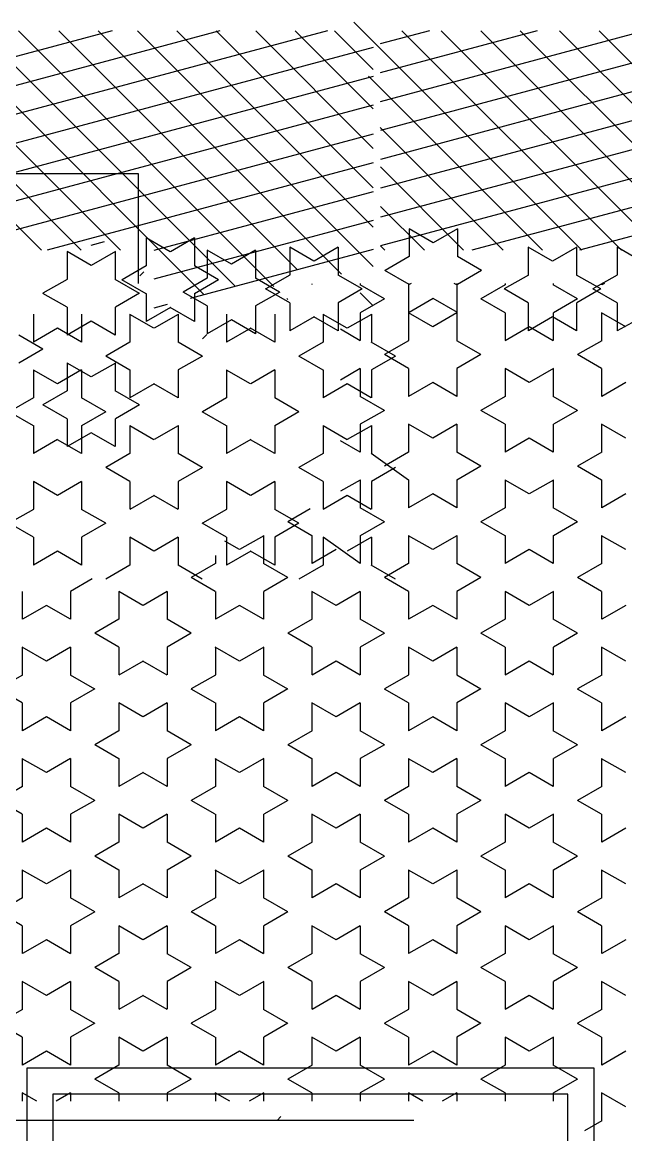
# Model space of a CAD drawing. Header units: inches. Extents: x 4.9 to 47.4, y 12.3 to 37.1.
# Drawn here: x 43.796 to 44.361, y 33.316 to 34.358 of the extents above; entities that cross this region are included whole.
import ezdxf

# ---------------------------------------------------------------- set-up
doc = ezdxf.new("R2010")
doc.units = ezdxf.units.IN
doc.header["$MEASUREMENT"] = 0
doc.layers.add('02', color=2, linetype='Continuous')

msp = doc.modelspace()

# ---------------------------------------------------------------- linework, layer by layer
at = {"layer": '02'}
for p, q in [((44.3201, 34.1445), (44.1067, 34.358)), ((43.8805, 34.3499), (43.3307, 34.2026)), ((44.0821, 34.3499), (43.3308, 34.1486)), ((43.9813, 34.3499), (43.3308, 34.1756)), ((43.8144, 34.1445), (43.6091, 34.3499)), ((43.8513, 34.1445), (43.6459, 34.3499)), ((43.8882, 34.1445), (43.6828, 34.3499)), ((43.9667, 34.1029), (43.7197, 34.3499)), ((43.9958, 34.1107), (43.7566, 34.3499)), ((44.0319, 34.1107), (43.7927, 34.3499)), ((44.054, 34.1263), (43.8304, 34.3499)), ((44.0951, 34.1221), (43.8673, 34.3499)), ((44.1248, 34.1293), (43.9042, 34.3499)), ((44.1248, 34.1662), (43.9411, 34.3499)), ((44.1248, 34.203), (43.9779, 34.3499)), ((44.1248, 34.2399), (44.0148, 34.3499)), ((44.1248, 34.2768), (44.0517, 34.3499)), ((44.1248, 34.3137), (44.0886, 34.3499)), ((44.1774, 34.3499), (44.1313, 34.3376)), ((44.2782, 34.3499), (44.1314, 34.3106)), ((44.3789, 34.3499), (44.1314, 34.2836)), ((44.6813, 34.3499), (44.1315, 34.2026)), ((44.4797, 34.3499), (44.1315, 34.2566)), ((44.5805, 34.3499), (44.1315, 34.2296)), ((44.7821, 34.3499), (44.1316, 34.1756)), ((44.8829, 34.3499), (44.1316, 34.1486)), ((44.357, 34.1445), (44.1516, 34.3499)), ((44.3939, 34.1445), (44.1885, 34.3499)), ((44.4308, 34.1445), (44.2254, 34.3499)), ((44.4677, 34.1445), (44.2623, 34.3499)), ((44.5046, 34.1445), (44.2992, 34.3499)), ((44.5415, 34.1445), (44.3361, 34.3499)), ((44.1248, 34.3343), (43.4163, 34.1445)), ((44.9256, 34.3343), (44.2171, 34.1445)), ((44.1248, 34.3073), (43.5171, 34.1445)), ((44.2832, 34.1445), (44.1202, 34.3076)), ((44.9256, 34.3073), (44.3179, 34.1445)), ((44.1248, 34.2803), (43.6179, 34.1445)), ((44.2463, 34.1445), (44.1314, 34.2594)), ((44.1248, 34.2533), (43.7187, 34.1445)), ((44.1248, 34.2263), (43.8195, 34.1445)), ((43.1827, 34.2163), (43.9048, 34.2163)), ((43.9048, 34.2163), (43.9048, 34.1134)), ((44.2094, 34.1445), (44.1315, 34.2225)), ((44.1248, 34.1993), (43.9194, 34.1443)), ((44.1726, 34.1445), (44.1315, 34.1855)), ((44.1248, 34.1723), (43.9194, 34.1173)), ((44.1583, 34.1646), (44.1583, 34.1385)), ((44.1809, 34.1515), (44.1583, 34.1645)), ((44.2036, 34.1646), (44.181, 34.1515)), ((44.2035, 34.1646), (44.2035, 34.1385)), ((43.8731, 34.1524), (43.8606, 34.149)), ((43.9122, 34.1561), (43.9122, 34.13)), ((43.9348, 34.1429), (43.9122, 34.156)), ((43.9574, 34.156), (43.9349, 34.1429)), ((43.9574, 34.1561), (43.9574, 34.13)), ((43.8608, 34.1302), (43.8382, 34.1433)), ((43.8383, 34.1433), (43.8383, 34.1173)), ((43.8835, 34.1433), (43.8609, 34.1302)), ((43.8834, 34.1433), (43.8834, 34.1173)), ((44.1248, 34.1453), (43.9536, 34.0994)), ((43.9694, 34.1446), (43.9694, 34.1185)), ((43.992, 34.1315), (43.9694, 34.1445)), ((44.0147, 34.1446), (43.9921, 34.1315)), ((44.0146, 34.1446), (44.0146, 34.1185)), ((44.0467, 34.1475), (44.0467, 34.1214)), ((44.0693, 34.1343), (44.0467, 34.1474)), ((44.0919, 34.1474), (44.0694, 34.1344)), ((44.0919, 34.1475), (44.0919, 34.1214)), ((44.1357, 34.1445), (44.1316, 34.1486)), ((44.2699, 34.1475), (44.2699, 34.1214)), ((44.2925, 34.1343), (44.2699, 34.1474)), ((44.3152, 34.1474), (44.2926, 34.1344)), ((44.3151, 34.1475), (44.3151, 34.1214)), ((44.3529, 34.1475), (44.3529, 34.1214)), ((44.3755, 34.1343), (44.3529, 34.1474)), ((44.1584, 34.1385), (44.1358, 34.1254)), ((44.2261, 34.1254), (44.2035, 34.1385)), ((43.9123, 34.1299), (43.8897, 34.1169)), ((43.9102, 34.1243), (43.9063, 34.1204)), ((43.98, 34.1168), (43.9574, 34.1299)), ((44.0468, 34.1213), (44.0242, 34.1083)), ((44.1145, 34.1083), (44.0919, 34.1213)), ((44.1583, 34.1124), (44.1357, 34.1254)), ((44.2261, 34.1254), (44.2036, 34.1124)), ((44.27, 34.1213), (44.2474, 34.1083)), ((44.3377, 34.1083), (44.3151, 34.1213)), ((44.353, 34.1213), (44.3304, 34.1083)), ((43.8383, 34.1172), (43.8157, 34.1042)), ((43.906, 34.1041), (43.8834, 34.1172)), ((43.9122, 34.1038), (43.8896, 34.1168)), ((43.9695, 34.1185), (43.9469, 34.1054)), ((43.98, 34.1169), (43.9574, 34.1038)), ((44.0372, 34.1054), (44.0146, 34.1184)), ((44.068, 34.1123), (44.0674, 34.1129)), ((44.1126, 34.1135), (44.1126, 34.1121)), ((44.1352, 34.0989), (44.1126, 34.112)), ((44.1578, 34.1135), (44.1578, 34.0599)), ((44.1604, 34.1135), (44.1578, 34.112)), ((44.2029, 34.112), (44.2004, 34.1135)), ((44.203, 34.1135), (44.203, 34.0599)), ((44.2482, 34.112), (44.2256, 34.099)), ((44.2481, 34.1135), (44.2481, 34.1121)), ((44.2933, 34.1135), (44.2933, 34.1121)), ((44.3159, 34.0989), (44.2933, 34.112)), ((44.3385, 34.1135), (44.3385, 34.1121)), ((44.3411, 34.1135), (44.3386, 34.112)), ((43.8382, 34.0911), (43.8157, 34.1041)), ((43.9061, 34.1042), (43.8835, 34.0911)), ((43.9122, 34.1039), (43.9122, 34.0778)), ((43.9694, 34.0924), (43.9468, 34.1054)), ((43.9574, 34.1039), (43.9574, 34.0778)), ((44.0373, 34.1054), (44.0147, 34.0924)), ((44.0467, 34.0952), (44.0241, 34.1083)), ((44.1145, 34.1083), (44.0919, 34.0952)), ((44.1248, 34.0924), (44.1126, 34.1046)), ((44.2699, 34.0952), (44.2473, 34.1083)), ((44.3378, 34.1083), (44.3152, 34.0952)), ((44.3529, 34.0952), (44.3303, 34.1083)), ((43.8383, 34.0912), (43.8383, 34.0651)), ((43.8834, 34.0912), (43.8834, 34.0651)), ((43.9349, 34.0908), (43.9123, 34.0777)), ((43.9319, 34.0936), (43.9194, 34.0903)), ((43.9574, 34.0777), (43.9348, 34.0908)), ((43.9694, 34.0924), (43.9694, 34.0664)), ((44.0146, 34.0924), (44.0146, 34.0664)), ((44.045, 34.0984), (44.044, 34.0994)), ((44.0467, 34.0953), (44.0467, 34.0692)), ((44.0919, 34.0953), (44.0919, 34.0692)), ((44.1353, 34.099), (44.1127, 34.0859)), ((44.181, 34.0994), (44.1584, 34.0863)), ((44.2035, 34.0863), (44.1809, 34.0993)), ((44.2481, 34.0859), (44.2255, 34.0989)), ((44.2699, 34.0953), (44.2699, 34.0692)), ((44.316, 34.099), (44.2934, 34.0859)), ((44.3151, 34.0953), (44.3151, 34.0692)), ((44.3529, 34.0953), (44.3529, 34.0692)), ((43.8067, 34.0846), (43.8067, 34.0585)), ((43.8519, 34.0846), (43.8519, 34.0585)), ((43.9196, 34.0715), (43.897, 34.0845)), ((43.8971, 34.0846), (43.8971, 34.0585)), ((43.9423, 34.0845), (43.9197, 34.0715)), ((43.9422, 34.0846), (43.9422, 34.0585)), ((43.9874, 34.0846), (43.9874, 34.0585)), ((44.0326, 34.0846), (44.0326, 34.0585)), ((44.0694, 34.0822), (44.0468, 34.0692)), ((44.0919, 34.0691), (44.0693, 34.0822)), ((44.0778, 34.0846), (44.0778, 34.0585)), ((44.1003, 34.0715), (44.0778, 34.0845)), ((44.123, 34.0845), (44.1004, 34.0715)), ((44.1126, 34.086), (44.1126, 34.0599)), ((44.123, 34.0846), (44.123, 34.0585)), ((44.1804, 34.0728), (44.1578, 34.0859)), ((44.203, 34.0859), (44.1804, 34.0729)), ((44.2481, 34.086), (44.2481, 34.0599)), ((44.2926, 34.0822), (44.27, 34.0692)), ((44.3151, 34.0691), (44.2925, 34.0822)), ((44.2933, 34.086), (44.2933, 34.0599)), ((44.3385, 34.086), (44.3385, 34.0599)), ((44.3611, 34.0728), (44.3385, 34.0859)), ((44.3838, 34.0859), (44.353, 34.0692)), ((43.8293, 34.0715), (43.8068, 34.0585)), ((43.8519, 34.0584), (43.8293, 34.0715)), ((43.8609, 34.0781), (43.8383, 34.065)), ((43.8834, 34.065), (43.8608, 34.0781)), ((43.9921, 34.0793), (43.9695, 34.0663)), ((44.0101, 34.0715), (43.9875, 34.0585)), ((44.0146, 34.0663), (43.992, 34.0793)), ((44.0326, 34.0584), (44.01, 34.0715)), ((44.1126, 34.0598), (44.094, 34.0705)), ((44.2708, 34.0729), (44.2482, 34.0598)), ((44.2933, 34.0598), (44.2707, 34.0728)), ((43.8157, 34.052), (43.7931, 34.065)), ((43.9689, 34.0655), (43.9651, 34.0616)), ((44.1578, 34.0598), (44.1353, 34.0468)), ((44.2255, 34.0468), (44.2029, 34.0598)), ((44.3386, 34.0598), (44.316, 34.0468)), ((43.8157, 34.052), (43.7931, 34.0389)), ((43.8971, 34.0585), (43.8745, 34.0454)), ((43.9648, 34.0454), (43.9422, 34.0584)), ((44.0778, 34.0585), (44.0552, 34.0454)), ((44.1455, 34.0454), (44.1229, 34.0584)), ((43.8608, 34.0259), (43.8382, 34.0389)), ((43.8383, 34.039), (43.8383, 34.0129)), ((43.8835, 34.0389), (43.8609, 34.0259)), ((43.897, 34.0323), (43.8744, 34.0454)), ((43.8834, 34.039), (43.8834, 34.0129)), ((43.9649, 34.0454), (43.9423, 34.0324)), ((44.0778, 34.0323), (44.0552, 34.0454)), ((44.1456, 34.0454), (44.123, 34.0324)), ((44.1578, 34.0337), (44.1352, 34.0468)), ((44.2256, 34.0468), (44.203, 34.0337)), ((44.3385, 34.0337), (44.3159, 34.0468)), ((43.8067, 34.0324), (43.8067, 34.0063)), ((43.8293, 34.0193), (43.8067, 34.0323)), ((43.8519, 34.0324), (43.8293, 34.0193)), ((43.8519, 34.0324), (43.8519, 34.0063)), ((43.8971, 34.0324), (43.8971, 34.0063)), ((43.9422, 34.0324), (43.9422, 34.0063)), ((43.9874, 34.0324), (43.9874, 34.0063)), ((44.01, 34.0193), (43.9874, 34.0323)), ((44.0327, 34.0324), (44.0101, 34.0193)), ((44.0326, 34.0324), (44.0326, 34.0063)), ((44.0778, 34.0324), (44.0778, 34.0063)), ((44.1127, 34.0337), (44.0941, 34.023)), ((44.1126, 34.0338), (44.1126, 34.0077)), ((44.123, 34.0324), (44.123, 34.0063)), ((44.1578, 34.0338), (44.1578, 34.0077)), ((44.203, 34.0338), (44.203, 34.0077)), ((44.2481, 34.0338), (44.2481, 34.0077)), ((44.2707, 34.0207), (44.2481, 34.0337)), ((44.2934, 34.0337), (44.2708, 34.0207)), ((44.2933, 34.0338), (44.2933, 34.0077)), ((44.3385, 34.0338), (44.3385, 34.0077)), ((43.9197, 34.0193), (43.8971, 34.0063)), ((43.9422, 34.0063), (43.9196, 34.0193)), ((44.1004, 34.0193), (44.0778, 34.0063)), ((44.1229, 34.0063), (44.1003, 34.0193)), ((44.1804, 34.0207), (44.1578, 34.0077)), ((44.2029, 34.0076), (44.1804, 34.0207)), ((44.3612, 34.0207), (44.3386, 34.0077)), ((43.8383, 34.0129), (43.8157, 33.9998)), ((43.906, 33.9998), (43.8834, 34.0128)), ((44.1352, 33.9946), (44.1126, 34.0076)), ((44.2482, 34.0077), (44.2256, 33.9946)), ((44.3159, 33.9946), (44.2933, 34.0076)), ((43.8068, 34.0063), (43.7842, 33.9932)), ((43.8382, 33.9868), (43.8157, 33.9998)), ((43.8744, 33.9932), (43.8519, 34.0063)), ((43.9061, 33.9998), (43.8835, 33.9868)), ((43.9875, 34.0063), (43.9649, 33.9932)), ((44.0552, 33.9932), (44.0326, 34.0063)), ((43.8067, 33.9802), (43.7841, 33.9932)), ((43.8383, 33.9868), (43.8383, 33.9608)), ((43.8745, 33.9932), (43.8519, 33.9802)), ((43.8834, 33.9868), (43.8834, 33.9608)), ((43.9874, 33.9802), (43.9648, 33.9932)), ((44.0552, 33.9932), (44.0327, 33.9802)), ((44.1353, 33.9946), (44.1127, 33.9816)), ((44.2481, 33.9816), (44.2255, 33.9946)), ((44.316, 33.9946), (44.2934, 33.9816)), ((43.8067, 33.9803), (43.8067, 33.9542)), ((43.8519, 33.9803), (43.8519, 33.9542)), ((43.9196, 33.9671), (43.897, 33.9802)), ((43.8971, 33.9803), (43.8971, 33.9542)), ((43.9423, 33.9802), (43.9197, 33.9672)), ((43.9422, 33.9803), (43.9422, 33.9542)), ((43.9874, 33.9803), (43.9874, 33.9542)), ((44.0326, 33.9803), (44.0326, 33.9542)), ((44.0778, 33.9803), (44.0778, 33.9542)), ((44.1003, 33.9671), (44.0778, 33.9802)), ((44.123, 33.9802), (44.1004, 33.9672)), ((44.1126, 33.9816), (44.1126, 33.9556)), ((44.123, 33.9803), (44.123, 33.9542)), ((44.1578, 33.9816), (44.1578, 33.9556)), ((44.1804, 33.9685), (44.1578, 33.9816)), ((44.203, 33.9816), (44.1804, 33.9685)), ((44.203, 33.9816), (44.203, 33.9556)), ((44.2481, 33.9816), (44.2481, 33.9556)), ((44.2933, 33.9816), (44.2933, 33.9556)), ((44.3385, 33.9816), (44.3385, 33.9556)), ((44.3611, 33.9685), (44.3385, 33.9816)), ((43.8293, 33.9672), (43.8068, 33.9541)), ((43.8519, 33.9541), (43.8293, 33.9671)), ((43.8609, 33.9737), (43.8383, 33.9607)), ((43.8834, 33.9607), (43.8608, 33.9737)), ((44.0101, 33.9672), (43.9875, 33.9541)), ((44.0326, 33.9541), (44.01, 33.9671)), ((44.1126, 33.9555), (44.0942, 33.9661)), ((44.2708, 33.9685), (44.2482, 33.9555)), ((44.2933, 33.9555), (44.2707, 33.9685)), ((44.1578, 33.9555), (44.1353, 33.9424)), ((44.2255, 33.9424), (44.2029, 33.9555)), ((44.3386, 33.9555), (44.316, 33.9424)), ((43.8971, 33.9541), (43.8745, 33.9411)), ((43.9648, 33.941), (43.9422, 33.9541)), ((44.0778, 33.9541), (44.0552, 33.9411)), ((44.1578, 33.9294), (44.1229, 33.9541)), ((43.897, 33.928), (43.8744, 33.941)), ((43.9649, 33.9411), (43.9423, 33.928)), ((44.0778, 33.928), (44.0552, 33.941)), ((44.1456, 33.9411), (44.123, 33.928)), ((44.2256, 33.9424), (44.203, 33.9294)), ((44.3385, 33.9294), (44.3159, 33.9424)), ((43.8067, 33.9281), (43.8067, 33.902)), ((43.8293, 33.915), (43.8067, 33.928)), ((43.8519, 33.928), (43.8293, 33.915)), ((43.8519, 33.9281), (43.8519, 33.902)), ((43.8971, 33.9281), (43.8971, 33.902)), ((43.9422, 33.9281), (43.9422, 33.902)), ((43.9874, 33.9281), (43.9874, 33.902)), ((44.01, 33.915), (43.9874, 33.928)), ((44.0327, 33.928), (44.0101, 33.915)), ((44.0326, 33.9281), (44.0326, 33.902)), ((44.0778, 33.9281), (44.0778, 33.902)), ((44.1127, 33.9294), (44.0942, 33.9188)), ((44.1126, 33.9295), (44.1126, 33.9034)), ((44.123, 33.9281), (44.123, 33.902)), ((44.1578, 33.9295), (44.1578, 33.9034)), ((44.203, 33.9295), (44.203, 33.9034)), ((44.2481, 33.9295), (44.2481, 33.9034)), ((44.2707, 33.9163), (44.2481, 33.9294)), ((44.2934, 33.9294), (44.2708, 33.9164)), ((44.2933, 33.9295), (44.2933, 33.9034)), ((44.3385, 33.9295), (44.3385, 33.9034)), ((43.9197, 33.915), (43.8971, 33.9019)), ((43.9422, 33.9019), (43.9196, 33.915)), ((44.1004, 33.915), (44.0778, 33.9019)), ((44.1229, 33.9019), (44.1003, 33.915)), ((44.1804, 33.9164), (44.1578, 33.9033)), ((44.2029, 33.9033), (44.1804, 33.9163)), ((44.3612, 33.9164), (44.3386, 33.9033)), ((44.1352, 33.8903), (44.1126, 33.9033)), ((44.2482, 33.9033), (44.2256, 33.8903)), ((44.3159, 33.8903), (44.2933, 33.9033)), ((43.8068, 33.9019), (43.7842, 33.8889)), ((43.8744, 33.8889), (43.8519, 33.9019)), ((43.9875, 33.9019), (43.9649, 33.8889)), ((44.0552, 33.8889), (44.0326, 33.9019)), ((44.0658, 33.9023), (44.0449, 33.8903)), ((43.8067, 33.8758), (43.7841, 33.8889)), ((43.8745, 33.8889), (43.8519, 33.8759)), ((43.9874, 33.8758), (43.9648, 33.8889)), ((44.0552, 33.8889), (44.0327, 33.8759)), ((44.0674, 33.8772), (44.0448, 33.8903)), ((44.1353, 33.8903), (44.1127, 33.8772)), ((44.2481, 33.8772), (44.2255, 33.8903)), ((44.316, 33.8903), (44.2934, 33.8772)), ((43.8067, 33.8759), (43.8067, 33.8498)), ((43.8519, 33.8759), (43.8519, 33.8498)), ((43.9196, 33.8628), (43.897, 33.8758)), ((43.8971, 33.8759), (43.8971, 33.8498)), ((43.9423, 33.8759), (43.9197, 33.8628)), ((43.9422, 33.8759), (43.9422, 33.8498)), ((43.9996, 33.8642), (43.986, 33.8721)), ((43.9874, 33.8759), (43.9874, 33.8498)), ((44.0223, 33.8772), (43.9997, 33.8642)), ((44.0222, 33.8773), (44.0222, 33.8512)), ((44.0326, 33.8759), (44.0326, 33.8498)), ((44.0674, 33.8773), (44.0674, 33.8512)), ((44.0778, 33.8759), (44.0778, 33.8498)), ((44.1126, 33.8511), (44.0778, 33.8758)), ((44.123, 33.8759), (44.1004, 33.8628)), ((44.1126, 33.8773), (44.1126, 33.8512)), ((44.123, 33.8759), (44.123, 33.8498)), ((44.1578, 33.8773), (44.1578, 33.8512)), ((44.1804, 33.8642), (44.1578, 33.8772)), ((44.203, 33.8772), (44.1804, 33.8642)), ((44.203, 33.8773), (44.203, 33.8512)), ((44.2481, 33.8773), (44.2481, 33.8512)), ((44.2933, 33.8773), (44.2933, 33.8512)), ((44.3385, 33.8773), (44.3385, 33.8512)), ((44.3611, 33.8642), (44.3385, 33.8772)), ((43.8293, 33.8628), (43.8068, 33.8498)), ((43.8519, 33.8498), (43.8293, 33.8628)), ((44.0101, 33.8628), (43.9875, 33.8498)), ((44.0326, 33.8498), (44.01, 33.8628)), ((44.0901, 33.8642), (44.0675, 33.8512)), ((44.2708, 33.8642), (44.2482, 33.8512)), ((44.2933, 33.8511), (44.2707, 33.8642)), ((43.9771, 33.8512), (43.9545, 33.8381)), ((43.9771, 33.8587), (43.9771, 33.8512)), ((44.0448, 33.8381), (44.0222, 33.8511)), ((44.1578, 33.8512), (44.1353, 33.8381)), ((44.2255, 33.8381), (44.2029, 33.8511)), ((44.3386, 33.8512), (44.316, 33.8381)), ((43.8971, 33.8498), (43.8745, 33.8367)), ((43.9648, 33.8367), (43.9422, 33.8498)), ((44.0778, 33.8498), (44.0552, 33.8367)), ((44.1455, 33.8367), (44.1229, 33.8498)), ((43.8618, 33.8368), (43.8416, 33.8251)), ((43.977, 33.825), (43.9545, 33.8381)), ((44.0449, 33.8381), (44.0223, 33.8251)), ((44.1578, 33.825), (44.1352, 33.8381)), ((44.2256, 33.8381), (44.203, 33.8251)), ((44.3385, 33.825), (44.3159, 33.8381)), ((43.7963, 33.8251), (43.7963, 33.799)), ((43.8415, 33.8251), (43.8415, 33.799)), ((43.8867, 33.8251), (43.8867, 33.799)), ((43.9093, 33.812), (43.8867, 33.825)), ((43.9319, 33.8251), (43.9094, 33.812)), ((43.9319, 33.8251), (43.9319, 33.799)), ((43.9771, 33.8251), (43.9771, 33.799)), ((44.0222, 33.8251), (44.0222, 33.799)), ((44.0674, 33.8251), (44.0674, 33.799)), ((44.09, 33.812), (44.0674, 33.825)), ((44.1127, 33.8251), (44.0901, 33.812)), ((44.1126, 33.8251), (44.1126, 33.799)), ((44.1578, 33.8251), (44.1578, 33.799)), ((44.203, 33.8251), (44.203, 33.799)), ((44.2481, 33.8251), (44.2481, 33.799)), ((44.2707, 33.812), (44.2481, 33.825)), ((44.2934, 33.8251), (44.2708, 33.812)), ((44.2933, 33.8251), (44.2933, 33.799)), ((44.3385, 33.8251), (44.3385, 33.799)), ((43.819, 33.812), (43.7964, 33.799)), ((43.8415, 33.799), (43.8189, 33.812)), ((43.9997, 33.812), (43.9771, 33.799)), ((44.0222, 33.799), (43.9996, 33.812)), ((44.1804, 33.812), (44.1578, 33.799)), ((44.2029, 33.799), (44.1804, 33.812)), ((44.3612, 33.812), (44.3386, 33.799)), ((43.8868, 33.799), (43.8642, 33.7859)), ((43.9545, 33.7859), (43.9319, 33.799)), ((44.0675, 33.799), (44.0449, 33.7859)), ((44.1352, 33.7859), (44.1126, 33.799)), ((44.2482, 33.799), (44.2256, 33.7859)), ((44.3159, 33.7859), (44.2933, 33.799)), ((43.8867, 33.7729), (43.8641, 33.7859)), ((43.9545, 33.7859), (43.9319, 33.7729)), ((44.0674, 33.7729), (44.0448, 33.7859)), ((44.1353, 33.7859), (44.1127, 33.7729)), ((44.2481, 33.7729), (44.2255, 33.7859)), ((44.316, 33.7859), (44.2934, 33.7729)), ((43.7963, 33.773), (43.7963, 33.7469)), ((43.8189, 33.7598), (43.7963, 33.7729)), ((43.8416, 33.7729), (43.819, 33.7599)), ((43.8415, 33.773), (43.8415, 33.7469)), ((43.8867, 33.773), (43.8867, 33.7469)), ((43.9319, 33.773), (43.9319, 33.7469)), ((43.9996, 33.7598), (43.977, 33.7729)), ((43.9771, 33.773), (43.9771, 33.7469)), ((44.0223, 33.7729), (43.9997, 33.7599)), ((44.0222, 33.773), (44.0222, 33.7469)), ((44.0674, 33.773), (44.0674, 33.7469)), ((44.1126, 33.773), (44.1126, 33.7469)), ((44.1578, 33.773), (44.1578, 33.7469)), ((44.1804, 33.7598), (44.1578, 33.7729)), ((44.203, 33.7729), (44.1804, 33.7599)), ((44.203, 33.773), (44.203, 33.7469)), ((44.2481, 33.773), (44.2481, 33.7469)), ((44.2933, 33.773), (44.2933, 33.7469)), ((44.3385, 33.773), (44.3385, 33.7469)), ((44.3611, 33.7598), (44.3385, 33.7729)), ((43.9094, 33.7599), (43.8868, 33.7468)), ((43.9319, 33.7468), (43.9093, 33.7598)), ((44.0901, 33.7599), (44.0675, 33.7468)), ((44.1126, 33.7468), (44.09, 33.7598)), ((44.2708, 33.7599), (44.2482, 33.7468)), ((44.2933, 33.7468), (44.2707, 33.7598)), ((43.7964, 33.7468), (43.7738, 33.7338)), ((43.8641, 33.7337), (43.8415, 33.7468)), ((43.9771, 33.7468), (43.9545, 33.7338)), ((44.0448, 33.7337), (44.0222, 33.7468)), ((44.1578, 33.7468), (44.1353, 33.7338)), ((44.2255, 33.7337), (44.2029, 33.7468)), ((44.3386, 33.7468), (44.316, 33.7338)), ((43.7963, 33.7207), (43.7737, 33.7337)), ((43.8642, 33.7338), (43.8416, 33.7207)), ((43.977, 33.7207), (43.9545, 33.7337)), ((44.0449, 33.7338), (44.0223, 33.7207)), ((44.1578, 33.7207), (44.1352, 33.7337)), ((44.2256, 33.7338), (44.203, 33.7207)), ((44.3385, 33.7207), (44.3159, 33.7337)), ((43.7963, 33.7208), (43.7963, 33.6947)), ((43.8415, 33.7208), (43.8415, 33.6947)), ((43.8867, 33.7208), (43.8867, 33.6947)), ((43.9093, 33.7077), (43.8867, 33.7207)), ((43.9319, 33.7207), (43.9094, 33.7077)), ((43.9319, 33.7208), (43.9319, 33.6947)), ((43.9771, 33.7208), (43.9771, 33.6947)), ((44.0222, 33.7208), (44.0222, 33.6947)), ((44.0674, 33.7208), (44.0674, 33.6947)), ((44.09, 33.7077), (44.0674, 33.7207)), ((44.1127, 33.7207), (44.0901, 33.7077)), ((44.1126, 33.7208), (44.1126, 33.6947)), ((44.1578, 33.7208), (44.1578, 33.6947)), ((44.203, 33.7208), (44.203, 33.6947)), ((44.2481, 33.7208), (44.2481, 33.6947)), ((44.2707, 33.7077), (44.2481, 33.7207)), ((44.2934, 33.7207), (44.2708, 33.7077)), ((44.2933, 33.7208), (44.2933, 33.6947)), ((44.3385, 33.7208), (44.3385, 33.6947)), ((43.819, 33.7077), (43.7964, 33.6946)), ((43.8415, 33.6946), (43.8189, 33.7077)), ((43.9997, 33.7077), (43.9771, 33.6946)), ((44.0222, 33.6946), (43.9996, 33.7077)), ((44.1804, 33.7077), (44.1578, 33.6946)), ((44.2029, 33.6946), (44.1804, 33.7077)), ((44.3612, 33.7077), (44.3386, 33.6946)), ((43.8868, 33.6946), (43.8642, 33.6816)), ((43.9545, 33.6816), (43.9319, 33.6946)), ((44.0675, 33.6946), (44.0449, 33.6816)), ((44.1352, 33.6816), (44.1126, 33.6946)), ((44.2482, 33.6946), (44.2256, 33.6816)), ((44.3159, 33.6816), (44.2933, 33.6946)), ((43.8867, 33.6685), (43.8641, 33.6816)), ((43.9545, 33.6816), (43.9319, 33.6686)), ((44.0674, 33.6685), (44.0448, 33.6816)), ((44.1353, 33.6816), (44.1127, 33.6686)), ((44.2481, 33.6685), (44.2255, 33.6816)), ((44.316, 33.6816), (44.2934, 33.6686)), ((43.7963, 33.6686), (43.7963, 33.6425)), ((43.8189, 33.6555), (43.7963, 33.6685)), ((43.8416, 33.6686), (43.819, 33.6555)), ((43.8415, 33.6686), (43.8415, 33.6425)), ((43.8867, 33.6686), (43.8867, 33.6425)), ((43.9319, 33.6686), (43.9319, 33.6425)), ((43.9996, 33.6555), (43.977, 33.6685)), ((43.9771, 33.6686), (43.9771, 33.6425)), ((44.0223, 33.6686), (43.9997, 33.6555)), ((44.0222, 33.6686), (44.0222, 33.6425)), ((44.0674, 33.6686), (44.0674, 33.6425)), ((44.1126, 33.6686), (44.1126, 33.6425)), ((44.1578, 33.6686), (44.1578, 33.6425)), ((44.1804, 33.6555), (44.1578, 33.6685)), ((44.203, 33.6686), (44.1804, 33.6555)), ((44.203, 33.6686), (44.203, 33.6425)), ((44.2481, 33.6686), (44.2481, 33.6425)), ((44.2933, 33.6686), (44.2933, 33.6425)), ((44.3385, 33.6686), (44.3385, 33.6425)), ((44.3611, 33.6555), (44.3385, 33.6685)), ((43.9094, 33.6555), (43.8868, 33.6425)), ((43.9319, 33.6424), (43.9093, 33.6555)), ((44.0901, 33.6555), (44.0675, 33.6425)), ((44.1126, 33.6424), (44.09, 33.6555)), ((44.2708, 33.6555), (44.2482, 33.6425)), ((44.2933, 33.6424), (44.2707, 33.6555)), ((43.7964, 33.6425), (43.7738, 33.6294)), ((43.8641, 33.6294), (43.8415, 33.6424)), ((43.9771, 33.6425), (43.9545, 33.6294)), ((44.0448, 33.6294), (44.0222, 33.6424)), ((44.1578, 33.6425), (44.1353, 33.6294)), ((44.2255, 33.6294), (44.2029, 33.6424)), ((44.3386, 33.6425), (44.316, 33.6294)), ((43.7963, 33.6164), (43.7737, 33.6294)), ((43.8642, 33.6294), (43.8416, 33.6164)), ((43.977, 33.6164), (43.9545, 33.6294)), ((44.0449, 33.6294), (44.0223, 33.6164)), ((44.1578, 33.6164), (44.1352, 33.6294)), ((44.2256, 33.6294), (44.203, 33.6164)), ((44.3385, 33.6164), (44.3159, 33.6294)), ((43.7963, 33.6164), (43.7963, 33.5904)), ((43.8415, 33.6164), (43.8415, 33.5904)), ((43.8867, 33.6164), (43.8867, 33.5904)), ((43.9093, 33.6033), (43.8867, 33.6164)), ((43.9319, 33.6164), (43.9094, 33.6033)), ((43.9319, 33.6164), (43.9319, 33.5904)), ((43.9771, 33.6164), (43.9771, 33.5904)), ((44.0222, 33.6164), (44.0222, 33.5904)), ((44.0674, 33.6164), (44.0674, 33.5904)), ((44.09, 33.6033), (44.0674, 33.6164)), ((44.1127, 33.6164), (44.0901, 33.6033)), ((44.1126, 33.6164), (44.1126, 33.5904)), ((44.1578, 33.6164), (44.1578, 33.5904)), ((44.203, 33.6164), (44.203, 33.5904)), ((44.2481, 33.6164), (44.2481, 33.5904)), ((44.2707, 33.6033), (44.2481, 33.6164)), ((44.2934, 33.6164), (44.2708, 33.6033)), ((44.2933, 33.6164), (44.2933, 33.5904)), ((44.3385, 33.6164), (44.3385, 33.5904)), ((43.819, 33.6033), (43.7964, 33.5903)), ((43.8415, 33.5903), (43.8189, 33.6033)), ((43.9997, 33.6033), (43.9771, 33.5903)), ((44.0222, 33.5903), (43.9996, 33.6033)), ((44.1804, 33.6033), (44.1578, 33.5903)), ((44.2029, 33.5903), (44.1804, 33.6033)), ((44.3612, 33.6033), (44.3386, 33.5903)), ((43.8868, 33.5903), (43.8642, 33.5773)), ((43.9545, 33.5772), (43.9319, 33.5903)), ((44.0675, 33.5903), (44.0449, 33.5773)), ((44.1352, 33.5772), (44.1126, 33.5903)), ((44.2482, 33.5903), (44.2256, 33.5773)), ((44.3159, 33.5772), (44.2933, 33.5903)), ((43.8867, 33.5642), (43.8641, 33.5772)), ((43.9545, 33.5773), (43.9319, 33.5642)), ((44.0674, 33.5642), (44.0448, 33.5772)), ((44.1353, 33.5773), (44.1127, 33.5642)), ((44.2481, 33.5642), (44.2255, 33.5772)), ((44.316, 33.5773), (44.2934, 33.5642)), ((43.7963, 33.5643), (43.7963, 33.5382)), ((43.8189, 33.5512), (43.7963, 33.5642)), ((43.8416, 33.5642), (43.819, 33.5512)), ((43.8415, 33.5643), (43.8415, 33.5382)), ((43.8867, 33.5643), (43.8867, 33.5382)), ((43.9319, 33.5643), (43.9319, 33.5382)), ((43.9996, 33.5512), (43.977, 33.5642)), ((43.9771, 33.5643), (43.9771, 33.5382)), ((44.0223, 33.5642), (43.9997, 33.5512)), ((44.0222, 33.5643), (44.0222, 33.5382)), ((44.0674, 33.5643), (44.0674, 33.5382)), ((44.1126, 33.5643), (44.1126, 33.5382)), ((44.1578, 33.5643), (44.1578, 33.5382)), ((44.1804, 33.5512), (44.1578, 33.5642)), ((44.203, 33.5642), (44.1804, 33.5512)), ((44.203, 33.5643), (44.203, 33.5382)), ((44.2481, 33.5643), (44.2481, 33.5382)), ((44.2933, 33.5643), (44.2933, 33.5382)), ((44.3385, 33.5643), (44.3385, 33.5382)), ((44.3611, 33.5512), (44.3385, 33.5642)), ((43.9094, 33.5512), (43.8868, 33.5381)), ((43.9319, 33.5381), (43.9093, 33.5512)), ((44.0901, 33.5512), (44.0675, 33.5381)), ((44.1126, 33.5381), (44.09, 33.5512)), ((44.2708, 33.5512), (44.2482, 33.5381)), ((44.2933, 33.5381), (44.2707, 33.5512)), ((43.7964, 33.5381), (43.7738, 33.5251)), ((43.8641, 33.5251), (43.8415, 33.5381)), ((43.9771, 33.5381), (43.9545, 33.5251)), ((44.0448, 33.5251), (44.0222, 33.5381)), ((44.1578, 33.5381), (44.1353, 33.5251)), ((44.2255, 33.5251), (44.2029, 33.5381)), ((44.3386, 33.5381), (44.316, 33.5251)), ((43.7963, 33.512), (43.7737, 33.5251)), ((43.8642, 33.5251), (43.8416, 33.512)), ((43.977, 33.512), (43.9545, 33.5251)), ((44.0449, 33.5251), (44.0223, 33.512)), ((44.1578, 33.512), (44.1352, 33.5251)), ((44.2256, 33.5251), (44.203, 33.512)), ((44.3385, 33.512), (44.3159, 33.5251)), ((43.7963, 33.5121), (43.7963, 33.486)), ((43.8415, 33.5121), (43.8415, 33.486)), ((43.8867, 33.5121), (43.8867, 33.486)), ((43.9093, 33.499), (43.8867, 33.512)), ((43.9319, 33.512), (43.9094, 33.499)), ((43.9319, 33.5121), (43.9319, 33.486)), ((43.9771, 33.5121), (43.9771, 33.486)), ((44.0222, 33.5121), (44.0222, 33.486)), ((44.0674, 33.5121), (44.0674, 33.486)), ((44.09, 33.499), (44.0674, 33.512)), ((44.1127, 33.512), (44.0901, 33.499)), ((44.1126, 33.5121), (44.1126, 33.486)), ((44.1578, 33.5121), (44.1578, 33.486)), ((44.203, 33.5121), (44.203, 33.486)), ((44.2481, 33.5121), (44.2481, 33.486)), ((44.2707, 33.499), (44.2481, 33.512)), ((44.2934, 33.512), (44.2708, 33.499)), ((44.2933, 33.5121), (44.2933, 33.486)), ((44.3385, 33.5121), (44.3385, 33.486)), ((43.819, 33.499), (43.7964, 33.486)), ((43.8415, 33.4859), (43.8189, 33.499)), ((43.9997, 33.499), (43.9771, 33.486)), ((44.0222, 33.4859), (43.9996, 33.499)), ((44.1804, 33.499), (44.1578, 33.486)), ((44.2029, 33.4859), (44.1804, 33.499)), ((44.3612, 33.499), (44.3386, 33.486)), ((43.8868, 33.486), (43.8642, 33.4729)), ((43.9545, 33.4729), (43.9319, 33.4859)), ((44.0675, 33.486), (44.0449, 33.4729)), ((44.1352, 33.4729), (44.1126, 33.4859)), ((44.2482, 33.486), (44.2256, 33.4729)), ((44.3159, 33.4729), (44.2933, 33.4859)), ((43.8867, 33.4599), (43.8641, 33.4729)), ((43.9545, 33.4729), (43.9319, 33.4599)), ((44.0674, 33.4599), (44.0448, 33.4729)), ((44.1353, 33.4729), (44.1127, 33.4599)), ((44.2481, 33.4599), (44.2255, 33.4729)), ((44.316, 33.4729), (44.2934, 33.4599)), ((43.7963, 33.4599), (43.7963, 33.4339)), ((43.8189, 33.4468), (43.7963, 33.4599)), ((43.8416, 33.4599), (43.819, 33.4468)), ((43.8415, 33.4599), (43.8415, 33.4339)), ((43.8867, 33.4599), (43.8867, 33.4339)), ((43.9319, 33.4599), (43.9319, 33.4339)), ((43.9996, 33.4468), (43.977, 33.4599)), ((43.9771, 33.4599), (43.9771, 33.4339)), ((44.0223, 33.4599), (43.9997, 33.4468)), ((44.0222, 33.4599), (44.0222, 33.4339)), ((44.0674, 33.4599), (44.0674, 33.4339)), ((44.1126, 33.4599), (44.1126, 33.4339)), ((44.1578, 33.4599), (44.1578, 33.4339)), ((44.1804, 33.4468), (44.1578, 33.4599)), ((44.203, 33.4599), (44.1804, 33.4468)), ((44.203, 33.4599), (44.203, 33.4339)), ((44.2481, 33.4599), (44.2481, 33.4339)), ((44.2933, 33.4599), (44.2933, 33.4339)), ((44.3385, 33.4599), (44.3385, 33.4339)), ((44.3611, 33.4468), (44.3385, 33.4599)), ((43.9094, 33.4468), (43.8868, 33.4338)), ((43.9319, 33.4338), (43.9093, 33.4468)), ((44.0901, 33.4468), (44.0675, 33.4338)), ((44.1126, 33.4338), (44.09, 33.4468)), ((44.2708, 33.4468), (44.2482, 33.4338)), ((44.2933, 33.4338), (44.2707, 33.4468)), ((43.7964, 33.4338), (43.7738, 33.4208)), ((43.8641, 33.4207), (43.8415, 33.4338)), ((43.9771, 33.4338), (43.9545, 33.4208)), ((44.0448, 33.4207), (44.0222, 33.4338)), ((44.1578, 33.4338), (44.1353, 33.4208)), ((44.2255, 33.4207), (44.2029, 33.4338)), ((44.3386, 33.4338), (44.316, 33.4208)), ((43.7963, 33.4077), (43.7737, 33.4207)), ((43.8642, 33.4208), (43.8416, 33.4077)), ((43.977, 33.4077), (43.9545, 33.4207)), ((44.0449, 33.4208), (44.0223, 33.4077)), ((44.1578, 33.4077), (44.1352, 33.4207)), ((44.2256, 33.4208), (44.203, 33.4077)), ((44.3385, 33.4077), (44.3159, 33.4207)), ((43.7963, 33.4078), (43.7963, 33.3817)), ((43.8415, 33.4078), (43.8415, 33.3817)), ((43.8867, 33.4078), (43.8867, 33.3817)), ((43.9093, 33.3946), (43.8867, 33.4077)), ((43.9319, 33.4077), (43.9094, 33.3947)), ((43.9319, 33.4078), (43.9319, 33.3817)), ((43.9771, 33.4078), (43.9771, 33.3817)), ((44.0222, 33.4078), (44.0222, 33.3817)), ((44.0674, 33.4078), (44.0674, 33.3817)), ((44.09, 33.3946), (44.0674, 33.4077)), ((44.1127, 33.4077), (44.0901, 33.3947)), ((44.1126, 33.4078), (44.1126, 33.3817)), ((44.1578, 33.4078), (44.1578, 33.3817)), ((44.203, 33.4078), (44.203, 33.3817)), ((44.2481, 33.4078), (44.2481, 33.3817)), ((44.2707, 33.3946), (44.2481, 33.4077)), ((44.2934, 33.4077), (44.2708, 33.3947)), ((44.2933, 33.4078), (44.2933, 33.3817)), ((44.3385, 33.4078), (44.3385, 33.3817)), ((43.819, 33.3947), (43.7964, 33.3816)), ((43.8415, 33.3816), (43.8189, 33.3946)), ((43.9997, 33.3947), (43.9771, 33.3816)), ((44.0222, 33.3816), (43.9996, 33.3946)), ((44.1804, 33.3947), (44.1578, 33.3816)), ((44.2029, 33.3816), (44.1804, 33.3946)), ((44.3612, 33.3947), (44.3386, 33.3816)), ((43.8868, 33.3816), (43.8642, 33.3686)), ((43.9545, 33.3686), (43.9319, 33.3816)), ((44.0675, 33.3816), (44.0449, 33.3686)), ((44.1352, 33.3686), (44.1126, 33.3816)), ((44.2482, 33.3816), (44.2256, 33.3686)), ((44.3159, 33.3686), (44.2933, 33.3816)), ((44.3314, 33.3787), (43.8005, 33.3787)), ((43.8005, 33.3787), (43.8005, 32.3511)), ((44.3314, 32.3511), (44.3314, 33.3787)), ((43.8867, 33.3555), (43.8641, 33.3686)), ((43.9545, 33.3686), (43.9319, 33.3555)), ((44.0674, 33.3555), (44.0448, 33.3686)), ((44.1353, 33.3686), (44.1127, 33.3555)), ((44.2481, 33.3555), (44.2255, 33.3686)), ((44.316, 33.3686), (44.2934, 33.3555)), ((43.7963, 33.3556), (43.7963, 33.3477)), ((43.8099, 33.3477), (43.7963, 33.3555)), ((44.307, 33.3543), (43.8249, 33.3543)), ((43.8249, 33.3543), (43.8249, 32.3755)), ((43.8416, 33.3555), (43.828, 33.3477)), ((43.8415, 33.3556), (43.8415, 33.3477)), ((43.8867, 33.3556), (43.8867, 33.3477)), ((43.9319, 33.3556), (43.9319, 33.3477)), ((43.9906, 33.3477), (43.977, 33.3555)), ((43.9771, 33.3556), (43.9771, 33.3477)), ((44.0223, 33.3555), (44.0087, 33.3477)), ((44.0222, 33.3556), (44.0222, 33.3477)), ((44.0674, 33.3556), (44.0674, 33.3477)), ((44.1126, 33.3556), (44.1126, 33.3477)), ((44.1578, 33.3556), (44.1578, 33.3477)), ((44.1713, 33.3477), (44.1578, 33.3555)), ((44.203, 33.3555), (44.1894, 33.3477)), ((44.203, 33.3556), (44.203, 33.3477)), ((44.2481, 33.3556), (44.2481, 33.3477)), ((44.2933, 33.3556), (44.2933, 33.3477)), ((44.307, 32.3755), (44.307, 33.3543)), ((44.3385, 33.3556), (44.3385, 33.3295)), ((44.3611, 33.3425), (44.3385, 33.3555)), ((44.1627, 33.3298), (43.6801, 33.3298)), ((44.0384, 33.3334), (44.0348, 33.3298)), ((44.3386, 33.3295), (44.3226, 33.3202))]:
    msp.add_line(p, q, dxfattribs=at)

doc.saveas('drawing.dxf')
